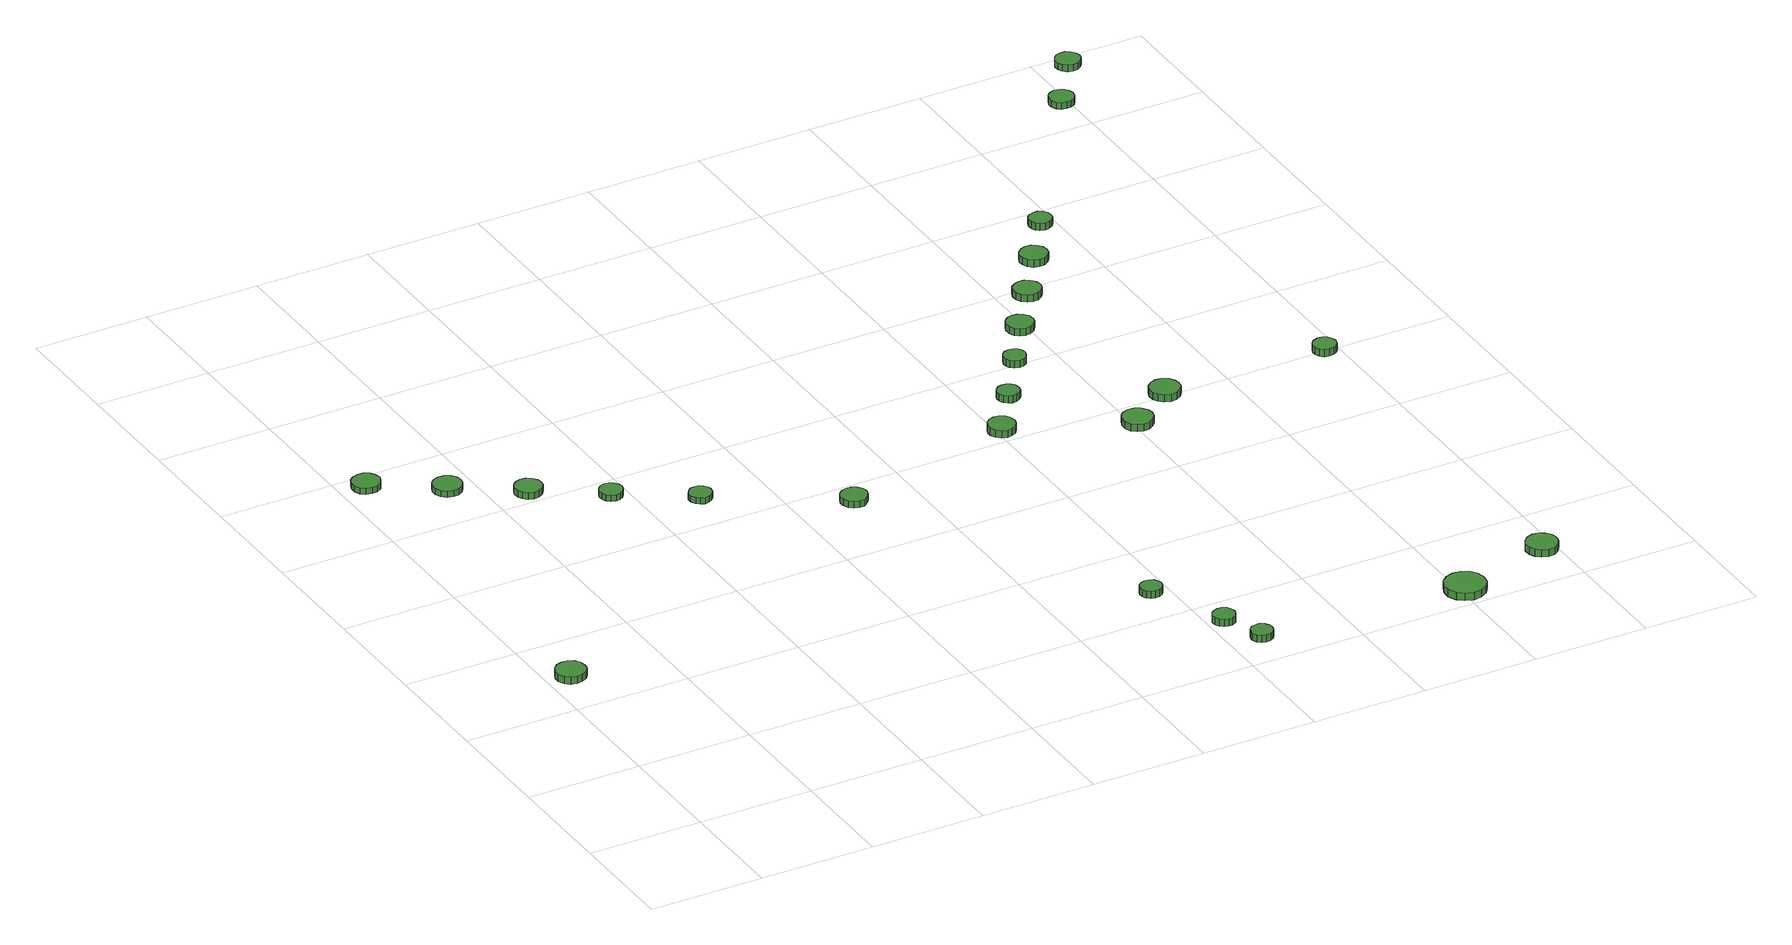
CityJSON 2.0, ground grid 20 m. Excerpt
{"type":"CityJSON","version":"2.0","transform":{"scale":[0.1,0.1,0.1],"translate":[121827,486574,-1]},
"CityObjects":{
"tree1":{"type":"SolitaryVegetationObject","attributes":{"function":"something"},"geometry":[{"type":"MultiSurface","lod":"1","boundaries":[[[0,1,2,3,4,5,6,7,8,9,10,11,12,13,14]],[[15,16,17,18,19,20,21,22,23,24,25,26,27,28,29]],[[0,29,28,1]],[[1,28,27,2]],[[2,27,26,3]],[[3,26,25,4]],[[4,25,24,5]],[[5,24,23,6]],[[6,23,22,7]],[[7,22,21,8]],[[8,21,20,9]],[[9,20,19,10]],[[10,19,18,11]],[[11,18,17,12]],[[12,17,16,13]],[[13,16,15,14]],[[14,15,29,0]]]}]},
"tree2":{"type":"SolitaryVegetationObject","attributes":{"function":"something"},"geometry":[{"type":"MultiSurface","lod":"1","boundaries":[[[30,31,32,33,34,35,36,37,38,39,40,41,42,43,44]],[[45,46,47,48,49,50,51,52,53,54,55,56,57,58,59]],[[30,59,58,31]],[[31,58,57,32]],[[32,57,56,33]],[[33,56,55,34]],[[34,55,54,35]],[[35,54,53,36]],[[36,53,52,37]],[[37,52,51,38]],[[38,51,50,39]],[[39,50,49,40]],[[40,49,48,41]],[[41,48,47,42]],[[42,47,46,43]],[[43,46,45,44]],[[44,45,59,30]]]}]},
"tree3":{"type":"SolitaryVegetationObject","attributes":{"function":"something"},"geometry":[{"type":"MultiSurface","lod":"1","boundaries":[[[60,61,62,63,64,65,66,67,68,69,70,71,72,73,74]],[[75,76,77,78,79,80,81,82,83,84,85,86,87,88,89]],[[60,89,88,61]],[[61,88,87,62]],[[62,87,86,63]],[[63,86,85,64]],[[64,85,84,65]],[[65,84,83,66]],[[66,83,82,67]],[[67,82,81,68]],[[68,81,80,69]],[[69,80,79,70]],[[70,79,78,71]],[[71,78,77,72]],[[72,77,76,73]],[[73,76,75,74]],[[74,75,89,60]]]}]},
"tree4":{"type":"SolitaryVegetationObject","attributes":{"function":"something"},"geometry":[{"type":"MultiSurface","lod":"1","boundaries":[[[90,91,92,93,94,95,96,97,98,99,100,101,102,103,104]],[[105,106,107,108,109,110,111,112,113,114,115,116,117,118,119]],[[90,119,118,91]],[[91,118,117,92]],[[92,117,116,93]],[[93,116,115,94]],[[94,115,114,95]],[[95,114,113,96]],[[96,113,112,97]],[[97,112,111,98]],[[98,111,110,99]],[[99,110,109,100]],[[100,109,108,101]],[[101,108,107,102]],[[102,107,106,103]],[[103,106,105,104]],[[104,105,119,90]]]}]},
"tree5":{"type":"SolitaryVegetationObject","attributes":{"function":"something"},"geometry":[{"type":"MultiSurface","lod":"1","boundaries":[[[120,121,122,123,124,125,126,127,128,129,130,131,132,133,134]],[[135,136,137,138,139,140,141,142,143,144,145,146,147,148,149]],[[120,149,148,121]],[[121,148,147,122]],[[122,147,146,123]],[[123,146,145,124]],[[124,145,144,125]],[[125,144,143,126]],[[126,143,142,127]],[[127,142,141,128]],[[128,141,140,129]],[[129,140,139,130]],[[130,139,138,131]],[[131,138,137,132]],[[132,137,136,133]],[[133,136,135,134]],[[134,135,149,120]]]}]},
"tree6":{"type":"SolitaryVegetationObject","attributes":{"function":"something"},"geometry":[{"type":"MultiSurface","lod":"1","boundaries":[[[150,151,152,153,154,155,156,157,158,159,160,161,162,163,164]],[[165,166,167,168,169,170,171,172,173,174,175,176,177,178,179]],[[150,179,178,151]],[[151,178,177,152]],[[152,177,176,153]],[[153,176,175,154]],[[154,175,174,155]],[[155,174,173,156]],[[156,173,172,157]],[[157,172,171,158]],[[158,171,170,159]],[[159,170,169,160]],[[160,169,168,161]],[[161,168,167,162]],[[162,167,166,163]],[[163,166,165,164]],[[164,165,179,150]]]}]},
"tree7":{"type":"SolitaryVegetationObject","attributes":{"function":"something"},"geometry":[{"type":"MultiSurface","lod":"1","boundaries":[[[180,181,182,183,184,185,186,187,188,189,190,191,192,193,194]],[[195,196,197,198,199,200,201,202,203,204,205,206,207,208,209]],[[180,209,208,181]],[[181,208,207,182]],[[182,207,206,183]],[[183,206,205,184]],[[184,205,204,185]],[[185,204,203,186]],[[186,203,202,187]],[[187,202,201,188]],[[188,201,200,189]],[[189,200,199,190]],[[190,199,198,191]],[[191,198,197,192]],[[192,197,196,193]],[[193,196,195,194]],[[194,195,209,180]]]}]},
"tree8":{"type":"SolitaryVegetationObject","attributes":{"function":"something"},"geometry":[{"type":"MultiSurface","lod":"1","boundaries":[[[210,211,212,213,214,215,216,217,218,219,220,221,222,223,224]],[[225,226,227,228,229,230,231,232,233,234,235,236,237,238,239]],[[210,239,238,211]],[[211,238,237,212]],[[212,237,236,213]],[[213,236,235,214]],[[214,235,234,215]],[[215,234,233,216]],[[216,233,232,217]],[[217,232,231,218]],[[218,231,230,219]],[[219,230,229,220]],[[220,229,228,221]],[[221,228,227,222]],[[222,227,226,223]],[[223,226,225,224]],[[224,225,239,210]]]}]},
"tree9":{"type":"SolitaryVegetationObject","attributes":{"function":"something"},"geometry":[{"type":"MultiSurface","lod":"1","boundaries":[[[240,241,242,243,244,245,246,247,248,249,250,251,252,253,254]],[[255,256,257,258,259,260,261,262,263,264,265,266,267,268,269]],[[240,269,268,241]],[[241,268,267,242]],[[242,267,266,243]],[[243,266,265,244]],[[244,265,264,245]],[[245,264,263,246]],[[246,263,262,247]],[[247,262,261,248]],[[248,261,260,249]],[[249,260,259,250]],[[250,259,258,251]],[[251,258,257,252]],[[252,257,256,253]],[[253,256,255,254]],[[254,255,269,240]]]}]},
"tree10":{"type":"SolitaryVegetationObject","attributes":{"function":"something"},"geometry":[{"type":"MultiSurface","lod":"1","boundaries":[[[270,271,272,273,274,275,276,277,278,279,280,281,282,283,284]],[[285,286,287,288,289,290,291,292,293,294,295,296,297,298,299]],[[270,299,298,271]],[[271,298,297,272]],[[272,297,296,273]],[[273,296,295,274]],[[274,295,294,275]],[[275,294,293,276]],[[276,293,292,277]],[[277,292,291,278]],[[278,291,290,279]],[[279,290,289,280]],[[280,289,288,281]],[[281,288,287,282]],[[282,287,286,283]],[[283,286,285,284]],[[284,285,299,270]]]}]},
"tree11":{"type":"SolitaryVegetationObject","attributes":{"function":"something"},"geometry":[{"type":"MultiSurface","lod":"1","boundaries":[[[300,301,302,303,304,305,306,307,308,309,310,311,312,313,314]],[[315,316,317,318,319,320,321,322,323,324,325,326,327,328,329]],[[300,329,328,301]],[[301,328,327,302]],[[302,327,326,303]],[[303,326,325,304]],[[304,325,324,305]],[[305,324,323,306]],[[306,323,322,307]],[[307,322,321,308]],[[308,321,320,309]],[[309,320,319,310]],[[310,319,318,311]],[[311,318,317,312]],[[312,317,316,313]],[[313,316,315,314]],[[314,315,329,300]]]}]},
"tree12":{"type":"SolitaryVegetationObject","attributes":{"function":"something"},"geometry":[{"type":"MultiSurface","lod":"1","boundaries":[[[330,331,332,333,334,335,336,337,338,339,340,341,342,343,344]],[[345,346,347,348,349,350,351,352,353,354,355,356,357,358,359]],[[330,359,358,331]],[[331,358,357,332]],[[332,357,356,333]],[[333,356,355,334]],[[334,355,354,335]],[[335,354,353,336]],[[336,353,352,337]],[[337,352,351,338]],[[338,351,350,339]],[[339,350,349,340]],[[340,349,348,341]],[[341,348,347,342]],[[342,347,346,343]],[[343,346,345,344]],[[344,345,359,330]]]}]},
"tree13":{"type":"SolitaryVegetationObject","attributes":{"function":"something"},"geometry":[{"type":"MultiSurface","lod":"1","boundaries":[[[360,361,362,363,364,365,366,367,368,369,370,371,372,373,374]],[[375,376,377,378,379,380,381,382,383,384,385,386,387,388,389]],[[360,389,388,361]],[[361,388,387,362]],[[362,387,386,363]],[[363,386,385,364]],[[364,385,384,365]],[[365,384,383,366]],[[366,383,382,367]],[[367,382,381,368]],[[368,381,380,369]],[[369,380,379,370]],[[370,379,378,371]],[[371,378,377,372]],[[372,377,376,373]],[[373,376,375,374]],[[374,375,389,360]]]}]},
"tree14":{"type":"SolitaryVegetationObject","attributes":{"function":"something"},"geometry":[{"type":"MultiSurface","lod":"1","boundaries":[[[390,391,392,393,394,395,396,397,398,399,400,401,402,403,404]],[[405,406,407,408,409,410,411,412,413,414,415,416,417,418,419]],[[390,419,418,391]],[[391,418,417,392]],[[392,417,416,393]],[[393,416,415,394]],[[394,415,414,395]],[[395,414,413,396]],[[396,413,412,397]],[[397,412,411,398]],[[398,411,410,399]],[[399,410,409,400]],[[400,409,408,401]],[[401,408,407,402]],[[402,407,406,403]],[[403,406,405,404]],[[404,405,419,390]]]}]},
"tree15":{"type":"SolitaryVegetationObject","attributes":{"function":"something"},"geometry":[{"type":"MultiSurface","lod":"1","boundaries":[[[420,421,422,423,424,425,426,427,428,429,430,431,432,433,434]],[[435,436,437,438,439,440,441,442,443,444,445,446,447,448,449]],[[420,449,448,421]],[[421,448,447,422]],[[422,447,446,423]],[[423,446,445,424]],[[424,445,444,425]],[[425,444,443,426]],[[426,443,442,427]],[[427,442,441,428]],[[428,441,440,429]],[[429,440,439,430]],[[430,439,438,431]],[[431,438,437,432]],[[432,437,436,433]],[[433,436,435,434]],[[434,435,449,420]]]}]},
"tree16":{"type":"SolitaryVegetationObject","attributes":{"function":"something"},"geometry":[{"type":"MultiSurface","lod":"1","boundaries":[[[450,451,452,453,454,455,456,457,458,459,460,461,462,463,464]],[[465,466,467,468,469,470,471,472,473,474,475,476,477,478,479]],[[450,479,478,451]],[[451,478,477,452]],[[452,477,476,453]],[[453,476,475,454]],[[454,475,474,455]],[[455,474,473,456]],[[456,473,472,457]],[[457,472,471,458]],[[458,471,470,459]],[[459,470,469,460]],[[460,469,468,461]],[[461,468,467,462]],[[462,467,466,463]],[[463,466,465,464]],[[464,465,479,450]]]}]},
"tree17":{"type":"SolitaryVegetationObject","attributes":{"function":"something"},"geometry":[{"type":"MultiSurface","lod":"1","boundaries":[[[480,481,482,483,484,485,486,487,488,489,490,491,492,493,494]],[[495,496,497,498,499,500,501,502,503,504,505,506,507,508,509]],[[480,509,508,481]],[[481,508,507,482]],[[482,507,506,483]],[[483,506,505,484]],[[484,505,504,485]],[[485,504,503,486]],[[486,503,502,487]],[[487,502,501,488]],[[488,501,500,489]],[[489,500,499,490]],[[490,499,498,491]],[[491,498,497,492]],[[492,497,496,493]],[[493,496,495,494]],[[494,495,509,480]]]}]},
"tree18":{"type":"SolitaryVegetationObject","attributes":{"function":"something"},"geometry":[{"type":"MultiSurface","lod":"1","boundaries":[[[510,511,512,513,514,515,516,517,518,519,520,521,522,523,524]],[[525,526,527,528,529,530,531,532,533,534,535,536,537,538,539]],[[510,539,538,511]],[[511,538,537,512]],[[512,537,536,513]],[[513,536,535,514]],[[514,535,534,515]],[[515,534,533,516]],[[516,533,532,517]],[[517,532,531,518]],[[518,531,530,519]],[[519,530,529,520]],[[520,529,528,521]],[[521,528,527,522]],[[522,527,526,523]],[[523,526,525,524]],[[524,525,539,510]]]}]},
"tree19":{"type":"SolitaryVegetationObject","attributes":{"function":"something"},"geometry":[{"type":"MultiSurface","lod":"1","boundaries":[[[540,541,542,543,544,545,546,547,548,549,550,551,552,553,554]],[[555,556,557,558,559,560,561,562,563,564,565,566,567,568,569]],[[540,569,568,541]],[[541,568,567,542]],[[542,567,566,543]],[[543,566,565,544]],[[544,565,564,545]],[[545,564,563,546]],[[546,563,562,547]],[[547,562,561,548]],[[548,561,560,549]],[[549,560,559,550]],[[550,559,558,551]],[[551,558,557,552]],[[552,557,556,553]],[[553,556,555,554]],[[554,555,569,540]]]}]},
"tree20":{"type":"SolitaryVegetationObject","attributes":{"function":"something"},"geometry":[{"type":"MultiSurface","lod":"1","boundaries":[[[570,571,572,573,574,575,576,577,578,579,580,581,582,583,584]],[[585,586,587,588,589,590,591,592,593,594,595,596,597,598,599]],[[570,599,598,571]],[[571,598,597,572]],[[572,597,596,573]],[[573,596,595,574]],[[574,595,594,575]],[[575,594,593,576]],[[576,593,592,577]],[[577,592,591,578]],[[578,591,590,579]],[[579,590,589,580]],[[580,589,588,581]],[[581,588,587,582]],[[582,587,586,583]],[[583,586,585,584]],[[584,585,599,570]]]}]},
"tree21":{"type":"SolitaryVegetationObject","attributes":{"function":"something"},"geometry":[{"type":"MultiSurface","lod":"1","boundaries":[[[600,601,602,603,604,605,606,607,608,609,610,611,612,613,614]],[[615,616,617,618,619,620,621,622,623,624,625,626,627,628,629]],[[600,629,628,601]],[[601,628,627,602]],[[602,627,626,603]],[[603,626,625,604]],[[604,625,624,605]],[[605,624,623,606]],[[606,623,622,607]],[[607,622,621,608]],[[608,621,620,609]],[[609,620,619,610]],[[610,619,618,611]],[[611,618,617,612]],[[612,617,616,613]],[[613,616,615,614]],[[614,615,629,600]]]}]},
"tree22":{"type":"SolitaryVegetationObject","attributes":{"function":"something"},"geometry":[{"type":"MultiSurface","lod":"1","boundaries":[[[630,631,632,633,634,635,636,637,638,639,640,641,642,643,644]],[[645,646,647,648,649,650,651,652,653,654,655,656,657,658,659]],[[630,659,658,631]],[[631,658,657,632]],[[632,657,656,633]],[[633,656,655,634]],[[634,655,654,635]],[[635,654,653,636]],[[636,653,652,637]],[[637,652,651,638]],[[638,651,650,639]],[[639,650,649,640]],[[640,649,648,641]],[[641,648,647,642]],[[642,647,646,643]],[[643,646,645,644]],[[644,645,659,630]]]}]},
"tree23":{"type":"SolitaryVegetationObject","attributes":{"function":"something"},"geometry":[{"type":"MultiSurface","lod":"1","boundaries":[[[660,661,662,663,664,665,666,667,668,669,670,671,672,673,674]],[[675,676,677,678,679,680,681,682,683,684,685,686,687,688,689]],[[660,689,688,661]],[[661,688,687,662]],[[662,687,686,663]],[[663,686,685,664]],[[664,685,684,665]],[[665,684,683,666]],[[666,683,682,667]],[[667,682,681,668]],[[668,681,680,669]],[[669,680,679,670]],[[670,679,678,671]],[[671,678,677,672]],[[672,677,676,673]],[[673,676,675,674]],[[674,675,689,660]]]}]},
"tree24":{"type":"SolitaryVegetationObject","attributes":{"function":"something"},"geometry":[{"type":"MultiSurface","lod":"1","boundaries":[[[690,691,692,693,694,695,696,697,698,699,700,701,702,703,704]],[[705,706,707,708,709,710,711,712,713,714,715,716,717,718,719]],[[690,719,718,691]],[[691,718,717,692]],[[692,717,716,693]],[[693,716,715,694]],[[694,715,714,695]],[[695,714,713,696]],[[696,713,712,697]],[[697,712,711,698]],[[698,711,710,699]],[[699,710,709,700]],[[700,709,708,701]],[[701,708,707,702]],[[702,707,706,703]],[[703,706,705,704]],[[704,705,719,690]]]}]}
},
"vertices":[
[60,482,28],[58,493,28],[52,502,28],[42,507,28],[32,508,28],[22,505,28],[14,498,28],[9,488,28],[9,477,28],[14,467,28],[22,460,28],[32,457,28],[42,458,28],[52,463,28],[58,472,28],[58,472,15],[52,463,15],[42,458,15],[32,457,15],[22,460,15],[14,467,15],[9,477,15],[9,488,15],[14,498,15],[22,505,15],[32,508,15],[42,507,15],[52,502,15],[58,493,15],[60,482,15],
[69,1165,19],[66,1175,19],[61,1183,19],[52,1188,19],[42,1189,19],[32,1186,19],[25,1180,19],[21,1170,19],[21,1160,19],[25,1151,19],[32,1145,19],[42,1142,19],[52,1143,19],[61,1148,19],[66,1156,19],[66,1156,8],[61,1148,8],[52,1143,8],[42,1142,8],[32,1145,8],[25,1151,8],[21,1160,8],[21,1170,8],[25,1180,8],[32,1186,8],[42,1189,8],[52,1188,8],[61,1183,8],[66,1175,8],[69,1165,8],
[177,1096,19],[175,1106,19],[169,1114,19],[160,1119,19],[150,1120,19],[140,1117,19],[132,1110,19],[128,1101,19],[128,1091,19],[132,1081,19],[140,1074,19],[150,1071,19],[160,1072,19],[169,1077,19],[175,1086,19],[175,1086,8],[169,1077,8],[160,1072,8],[150,1071,8],[140,1074,8],[132,1081,8],[128,1091,8],[128,1101,8],[132,1110,8],[140,1117,8],[150,1120,8],[160,1119,8],[169,1114,8],[175,1106,8],[177,1096,8],
[284,1026,20],[282,1035,20],[276,1043,20],[268,1048,20],[258,1049,20],[249,1046,20],[242,1040,20],[238,1031,20],[238,1021,20],[242,1013,20],[249,1006,20],[258,1003,20],[268,1004,20],[276,1009,20],[282,1017,20],[282,1017,8],[276,1009,8],[268,1004,8],[258,1003,8],[249,1006,8],[242,1013,8],[238,1021,8],[238,1031,8],[242,1040,8],[249,1046,8],[258,1049,8],[268,1048,8],[276,1043,8],[282,1035,8],[284,1026,8],
[390,954,19],[388,962,19],[383,969,19],[376,973,19],[368,974,19],[360,971,19],[354,966,19],[351,958,19],[351,950,19],[354,942,19],[360,937,19],[368,934,19],[376,935,19],[383,939,19],[388,946,19],[388,946,8],[383,939,8],[376,935,8],[368,934,8],[360,937,8],[354,942,8],[351,950,8],[351,958,8],[354,966,8],[360,971,8],[368,974,8],[376,973,8],[383,969,8],[388,962,8],[390,954,8],
[509,878,19],[507,886,19],[502,892,19],[495,896,19],[487,897,19],[480,895,19],[474,889,19],[470,882,19],[470,874,19],[474,866,19],[480,861,19],[487,858,19],[495,859,19],[502,863,19],[507,870,19],[507,870,8],[502,863,8],[495,859,8],[487,858,8],[480,861,8],[474,866,8],[470,874,8],[470,882,8],[474,889,8],[480,895,8],[487,897,8],[495,896,8],[502,892,8],[507,886,8],[509,878,8],
[715,743,26],[713,752,26],[707,760,26],[699,764,26],[690,765,26],[681,762,26],[674,756,26],[670,747,26],[670,738,26],[674,729,26],[681,723,26],[690,720,26],[699,721,26],[707,726,26],[713,734,26],[713,734,14],[707,726,14],[699,721,14],[690,720,14],[681,723,14],[674,729,14],[670,738,14],[670,747,14],[674,756,14],[681,762,14],[690,765,14],[699,764,14],[707,760,14],[713,752,14],[715,743,14],
[978,257,32],[976,264,32],[972,271,32],[965,274,32],[957,275,32],[950,273,32],[944,268,32],[941,261,32],[941,253,32],[944,246,32],[950,241,32],[957,239,32],[965,239,32],[972,243,32],[976,249,32],[976,249,19],[972,243,19],[965,239,19],[957,239,19],[950,241,19],[944,246,19],[941,253,19],[941,261,19],[944,268,19],[950,273,19],[957,275,19],[965,274,19],[972,271,19],[976,264,19],[978,257,19],
[1038,127,30],[1036,135,30],[1032,142,30],[1025,146,30],[1017,146,30],[1010,144,30],[1004,139,30],[1000,131,30],[1000,124,30],[1004,116,30],[1010,111,30],[1017,109,30],[1025,109,30],[1032,113,30],[1036,120,30],[1036,120,17],[1032,113,17],[1025,109,17],[1017,109,17],[1010,111,17],[1004,116,17],[1000,124,17],[1000,131,17],[1004,139,17],[1010,144,17],[1017,146,17],[1025,146,17],[1032,142,17],[1036,135,17],[1038,127,17],
[1066,55,30],[1064,63,30],[1060,69,30],[1053,73,30],[1045,73,30],[1038,71,30],[1032,66,30],[1029,59,30],[1029,51,30],[1032,44,30],[1038,39,30],[1045,36,30],[1053,37,30],[1060,41,30],[1064,47,30],[1064,47,17],[1060,41,17],[1053,37,17],[1045,36,17],[1038,39,17],[1032,44,17],[1029,51,17],[1029,59,17],[1032,66,17],[1038,71,17],[1045,73,17],[1053,73,17],[1060,69,17],[1064,63,17],[1066,55,17],
[1024,817,29],[1022,827,29],[1017,835,29],[1008,840,29],[999,841,29],[990,838,29],[982,831,29],[978,822,29],[978,813,29],[982,804,29],[990,797,29],[999,794,29],[1008,795,29],[1017,800,29],[1022,808,29],[1022,808,16],[1017,800,16],[1008,795,16],[999,794,16],[990,797,16],[982,804,16],[978,813,16],[978,822,16],[982,831,16],[990,838,16],[999,841,16],[1008,840,16],[1017,835,16],[1022,827,16],[1024,817,16],
[1081,906,27],[1080,914,27],[1075,920,27],[1068,924,27],[1060,925,27],[1053,923,27],[1047,917,27],[1044,910,27],[1044,902,27],[1047,895,27],[1053,890,27],[1060,887,27],[1068,888,27],[1075,892,27],[1080,898,27],[1080,898,14],[1075,892,14],[1068,888,14],[1060,887,14],[1053,890,14],[1047,895,14],[1044,902,14],[1044,910,14],[1047,917,14],[1053,923,14],[1060,925,14],[1068,924,14],[1075,920,14],[1080,914,14],[1081,906,14],
[1440,37,23],[1437,51,23],[1429,63,23],[1416,70,23],[1402,72,23],[1388,67,23],[1377,58,23],[1371,44,23],[1371,30,23],[1377,16,23],[1388,7,23],[1402,2,23],[1416,4,23],[1429,11,23],[1437,23,23],[1437,23,10],[1429,11,10],[1416,4,10],[1402,2,10],[1388,7,10],[1377,16,10],[1371,30,10],[1371,44,10],[1377,58,10],[1388,67,10],[1402,72,10],[1416,70,10],[1429,63,10],[1437,51,10],[1440,37,10],
[1224,729,31],[1222,740,31],[1215,749,31],[1206,754,31],[1195,755,31],[1185,752,31],[1177,745,31],[1173,735,31],[1173,724,31],[1177,714,31],[1185,707,31],[1195,704,31],[1206,705,31],[1215,710,31],[1222,719,31],[1222,719,18],[1215,710,18],[1206,705,18],[1195,704,18],[1185,707,18],[1177,714,18],[1173,724,18],[1173,735,18],[1177,745,18],[1185,752,18],[1195,755,18],[1206,754,18],[1215,749,18],[1222,740,18],[1224,729,18],
[1146,1001,24],[1144,1009,24],[1140,1015,24],[1133,1019,24],[1125,1020,24],[1117,1018,24],[1112,1013,24],[1108,1005,24],[1108,997,24],[1112,990,24],[1117,985,24],[1125,982,24],[1133,983,24],[1140,987,24],[1144,994,24],[1144,994,11],[1140,987,11],[1133,983,11],[1125,982,11],[1117,985,11],[1112,990,11],[1108,997,11],[1108,1005,11],[1112,1013,11],[1117,1018,11],[1125,1020,11],[1133,1019,11],[1140,1015,11],[1144,1009,11],[1146,1001,11],
[1210,1091,22],[1208,1101,22],[1202,1108,22],[1194,1113,22],[1184,1114,22],[1175,1111,22],[1168,1105,22],[1164,1096,22],[1164,1086,22],[1168,1077,22],[1175,1071,22],[1184,1068,22],[1194,1069,22],[1202,1074,22],[1208,1082,22],[1208,1082,9],[1202,1074,9],[1194,1069,9],[1184,1068,9],[1175,1071,9],[1168,1077,9],[1164,1086,9],[1164,1096,9],[1168,1105,9],[1175,1111,9],[1184,1114,9],[1194,1113,9],[1202,1108,9],[1208,1101,9],[1210,1091,9],
[1306,789,31],[1304,799,31],[1298,808,31],[1288,814,31],[1278,815,31],[1267,811,31],[1259,804,31],[1255,794,31],[1255,783,31],[1259,774,31],[1267,766,31],[1278,763,31],[1288,764,31],[1298,770,31],[1304,778,31],[1304,778,18],[1298,770,18],[1288,764,18],[1278,763,18],[1267,766,18],[1259,774,18],[1255,783,18],[1255,794,18],[1259,804,18],[1267,811,18],[1278,815,18],[1288,814,18],[1298,808,18],[1304,799,18],[1306,789,18],
[1273,1181,20],[1271,1190,20],[1265,1198,20],[1257,1203,20],[1247,1204,20],[1238,1201,20],[1230,1195,20],[1226,1186,20],[1226,1176,20],[1230,1167,20],[1238,1160,20],[1247,1157,20],[1257,1158,20],[1265,1163,20],[1271,1171,20],[1271,1171,7],[1265,1163,7],[1257,1158,7],[1247,1157,7],[1238,1160,7],[1230,1167,7],[1226,1176,7],[1226,1186,7],[1230,1195,7],[1238,1201,7],[1247,1204,7],[1257,1203,7],[1265,1198,7],[1271,1190,7],[1273,1181,7],
[1604,97,18],[1602,108,18],[1595,117,18],[1586,123,18],[1575,124,18],[1564,120,18],[1556,113,18],[1551,103,18],[1551,91,18],[1556,81,18],[1564,74,18],[1575,70,18],[1586,71,18],[1595,77,18],[1602,86,18],[1602,86,5],[1595,77,5],[1586,71,5],[1575,70,5],[1564,74,5],[1556,81,5],[1551,91,5],[1551,103,5],[1556,113,5],[1564,120,5],[1575,124,5],[1586,123,5],[1595,117,5],[1602,108,5],[1604,97,5],
[1335,1270,20],[1333,1280,20],[1327,1288,20],[1319,1293,20],[1309,1294,20],[1300,1291,20],[1292,1284,20],[1288,1275,20],[1288,1266,20],[1292,1257,20],[1300,1250,20],[1309,1247,20],[1319,1248,20],[1327,1253,20],[1333,1261,20],[1333,1261,7],[1327,1253,7],[1319,1248,7],[1309,1247,7],[1300,1250,7],[1292,1257,7],[1288,1266,7],[1288,1275,7],[1292,1284,7],[1300,1291,7],[1309,1294,7],[1319,1293,7],[1327,1288,7],[1333,1280,7],[1335,1270,7],
[1393,1361,20],[1392,1369,20],[1387,1376,20],[1380,1380,20],[1372,1380,20],[1364,1378,20],[1358,1373,20],[1355,1365,20],[1355,1357,20],[1358,1350,20],[1364,1345,20],[1372,1342,20],[1380,1343,20],[1387,1347,20],[1392,1353,20],[1392,1353,7],[1387,1347,7],[1380,1343,7],[1372,1342,7],[1364,1345,7],[1358,1350,7],[1355,1357,7],[1355,1365,7],[1358,1373,7],[1364,1378,7],[1372,1380,7],[1380,1380,7],[1387,1376,7],[1392,1369,7],[1393,1361,7],
[1591,791,26],[1589,799,26],[1584,806,26],[1577,810,26],[1569,811,26],[1561,808,26],[1555,803,26],[1552,795,26],[1552,787,26],[1555,780,26],[1561,774,26],[1569,772,26],[1577,773,26],[1584,777,26],[1589,783,26],[1589,783,13],[1584,777,13],[1577,773,13],[1569,772,13],[1561,774,13],[1555,780,13],[1552,787,13],[1552,795,13],[1555,803,13],[1561,808,13],[1569,811,13],[1577,810,13],[1584,806,13],[1589,799,13],[1591,791,13],
[1609,1677,19],[1607,1686,19],[1602,1693,19],[1595,1697,19],[1586,1698,19],[1577,1695,19],[1571,1690,19],[1567,1681,19],[1567,1673,19],[1571,1664,19],[1577,1658,19],[1586,1656,19],[1595,1657,19],[1602,1661,19],[1607,1668,19],[1607,1668,7],[1602,1661,7],[1595,1657,7],[1586,1656,7],[1577,1658,7],[1571,1664,7],[1567,1673,7],[1567,1681,7],[1571,1690,7],[1577,1695,7],[1586,1698,7],[1595,1697,7],[1602,1693,7],[1607,1686,7],[1609,1677,7],
[1675,1774,19],[1673,1783,19],[1668,1790,19],[1660,1795,19],[1652,1795,19],[1643,1793,19],[1637,1787,19],[1633,1779,19],[1633,1770,19],[1637,1762,19],[1643,1756,19],[1652,1753,19],[1660,1754,19],[1668,1759,19],[1673,1766,19],[1673,1766,7],[1668,1759,7],[1660,1754,7],[1652,1753,7],[1643,1756,7],[1637,1762,7],[1633,1770,7],[1633,1779,7],[1637,1787,7],[1643,1793,7],[1652,1795,7],[1660,1795,7],[1668,1790,7],[1673,1783,7],[1675,1774,7]
]}
